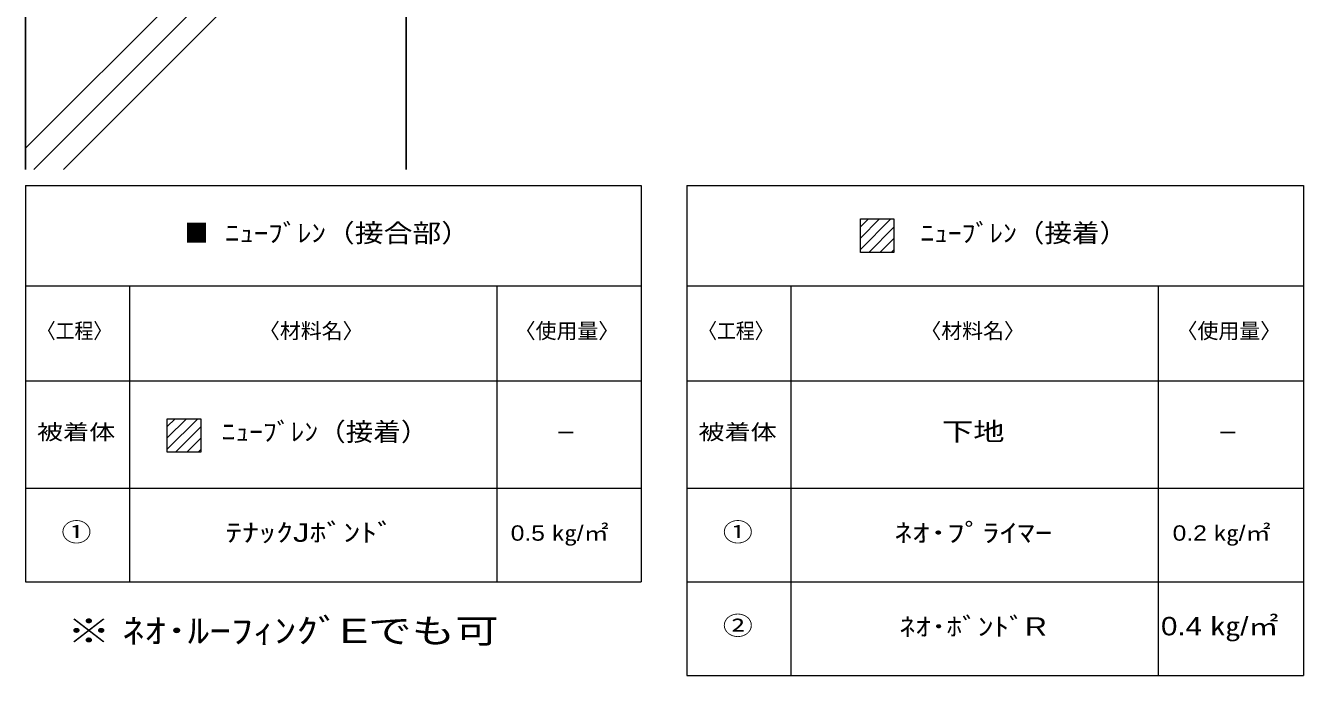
# Model space of a CAD drawing. Units: millimetres, scale not verified. Extents: x -89 to 70, y -111 to 113.
# Drawn here: x -82.9 to 69.9, y -111.5 to -33.8 of the extents above; entities that cross this region are included whole.
import ezdxf
from ezdxf.enums import TextEntityAlignment as Align

# ---------------------------------------------------------------- set-up
doc = ezdxf.new("R2010")
doc.units = ezdxf.units.MM
doc.header["$LTSCALE"] = 0.1
doc.layers.add('0-0_Eシート', color=254, linetype='Continuous', lineweight=18)
doc.layers.add('0-5_Z_O-文字', color=134, linetype='Continuous', lineweight=18)
doc.layers.add('0-6_実線', color=134, linetype='Continuous')
doc.styles.add('HGPｺﾞｼｯｸM', font='')
doc.styles.get('HGPｺﾞｼｯｸM').set_extended_font_data('HGPｺﾞｼｯｸM')

msp = doc.modelspace()

# ---------------------------------------------------------------- linework, layer by layer
at = {"layer": '0-0_Eシート', "color": 92}
for points in [[(16.9505, -56.9121), (20.9505, -56.9121), (20.9505, -60.9121), (16.9505, -60.9121)], [(-65.9812, -80.7962), (-61.9812, -80.7962), (-61.9812, -84.7962), (-65.9812, -84.7962)]]:
    msp.add_lwpolyline(points, close=True, dxfattribs=at)
at = {"layer": '0-5_Z_O-文字'}
for p, q in [((-82.9417, -52.9312), (-9.3088, -52.9312)), ((-82.9417, -52.9312), (-82.9417, -100.3005)), ((-9.3088, -52.9312), (-9.3088, -100.3005)), ((-3.8106, -52.9312), (69.9471, -52.9312)), ((-3.8106, -52.9312), (-3.8106, -111.4825)), ((69.9471, -52.9312), (69.9471, -111.4825)), ((-82.9417, -64.9312), (-9.3088, -64.9312)), ((-3.8106, -64.9312), (69.9471, -64.9312)), ((-82.9417, -76.2542), (-9.3088, -76.2542)), ((-3.8106, -76.2542), (69.9471, -76.2542)), ((-82.9417, -89.1186), (-9.3088, -89.1186)), ((-3.8106, -89.1186), (69.9471, -89.1186)), ((-82.9417, -100.3005), (-9.3088, -100.3005)), ((-3.8106, -100.3005), (69.9471, -100.3005)), ((-3.8106, -111.4825), (69.9471, -111.4825))]:
    msp.add_line(p, q, dxfattribs=at)
at = {"layer": '0-5_Z_O-文字', "color": 254}
for p, q in [((16.9505, -57.8589), (17.8973, -56.9121)), ((16.9505, -59.2059), (19.2443, -56.9121)), ((16.9505, -60.5529), (20.5914, -56.9121)), ((17.9384, -60.9121), (20.9505, -57.9)), ((19.2854, -60.9121), (20.9505, -59.247)), ((20.6325, -60.9121), (20.9505, -60.5941)), ((-65.9812, -81.743), (-65.0344, -80.7962)), ((-65.9812, -83.09), (-63.6873, -80.7962)), ((-65.9812, -84.4371), (-62.3403, -80.7962)), ((-64.9932, -84.7962), (-61.9812, -81.7841)), ((-63.6462, -84.7962), (-61.9812, -83.1312)), ((-62.2992, -84.7962), (-61.9812, -84.4782))]:
    msp.add_line(p, q, dxfattribs=at)
at = {"layer": '0-5_Z_O-文字', "color": 1}
for p, q in [((-70.5005, -64.9312), (-70.5005, -100.3005)), ((-26.5491, -64.9312), (-26.5491, -100.3005)), ((8.6306, -64.9312), (8.6306, -111.4825)), ((52.582, -64.9312), (52.582, -111.4825))]:
    msp.add_line(p, q, dxfattribs=at)
at = {"layer": '0-6_実線'}
for p, q in [((-82.9417, -48.4723), (-26.5341, 7.9352)), ((-81.9496, -51.0158), (-22.9986, 7.9352)), ((-78.4141, -51.0158), (-19.4631, 7.9352)), ((-37.3994, -31.5648), (-37.3994, -51.0158))]:
    msp.add_line(p, q, dxfattribs=at)
msp.add_lwpolyline([(-82.9417, -51.0158), (-82.9417, 49.3862), (-82.9417, 91.3171)], dxfattribs=at)

# ---------------------------------------------------------------- texts
at = {"layer": '0-5_Z_O-文字', "color": 3, "style": 'HGPｺﾞｼｯｸM', "width": 0.95}
msp.add_text('■', height=2.199, dxfattribs=at).set_placement((-63.912, -60.3627), align=Align.BOTTOM_LEFT)
at = {"layer": '0-5_Z_O-文字', "style": 'HGPｺﾞｼｯｸM'}
for s, height, width, p in [(' ﾆｭｰﾌﾞﾚﾝ（接合部）', 2.199, 1.15, (-60.0136, -60.3627)), ('\u3000\u3000ﾆｭｰﾌﾞﾚﾝ（接着）', 2.199, 1.1, (17.5124, -60.3627)), ('〈工程〉', 1.833, 0.9, (-81.5878, -71.7602)), ('〈工程〉', 1.833, 0.9, (-2.4568, -71.7602)), ('\u3000ﾆｭｰﾌﾞﾚﾝ（接着）', 2.199, 1.1, (-62.7862, -84.1178)), ('下地', 2.199, 1.25, (26.6926, -84.0798)), ('被着体', 1.833, 1.25, (-81.5752, -83.8539)), ('被着体', 1.833, 1.25, (-2.4441, -83.8539)), ('①', 2.199, 1.2, (-78.6551, -96.1106)), ('ﾃﾅｯｸJﾎﾞﾝﾄﾞ', 2.199, 1.35, (-59.0476, -96.1715)), ('0.5 ㎏/㎡', 1.833, 1.2, (-24.896, -95.9278)), ('①', 2.199, 1.2, (0.476, -96.1106)), ('ﾈｵ･ﾌﾟﾗｲﾏｰ', 2.199, 1.4, (21.0124, -96.2019)), ('0.2 ㎏/㎡', 1.833, 1.2, (54.2975, -95.9278)), ('※ ﾈｵ･ﾙｰﾌｨﾝｸﾞEでも可', 2.933, 1.3, (-77.9729, -108.499)), ('②', 2.199, 1.2, (0.476, -107.2925)), ('ﾈｵ･ﾎﾞﾝﾄﾞR', 2.199, 1.25, (21.6139, -107.4067)), ('0.4 ㎏/㎡', 2.199, 1.2, (52.9041, -107.3534))]:
    msp.add_text(s, height=height, dxfattribs=dict(at, width=width)).set_placement(p, align=Align.BOTTOM_LEFT)
for s, p in [('〈材料名〉', (-55.0159, -71.7602)), ('〈使用量〉', (-24.4201, -71.7602)), ('〈材料名〉', (24.1152, -71.7602)), ('〈使用量〉', (54.7734, -71.7602)), ('－', (-19.547, -83.9364)), ('－', (59.6465, -83.9364))]:
    msp.add_text(s, height=1.833, dxfattribs=at).set_placement(p, align=Align.BOTTOM_LEFT)

doc.saveas('drawing.dxf')
